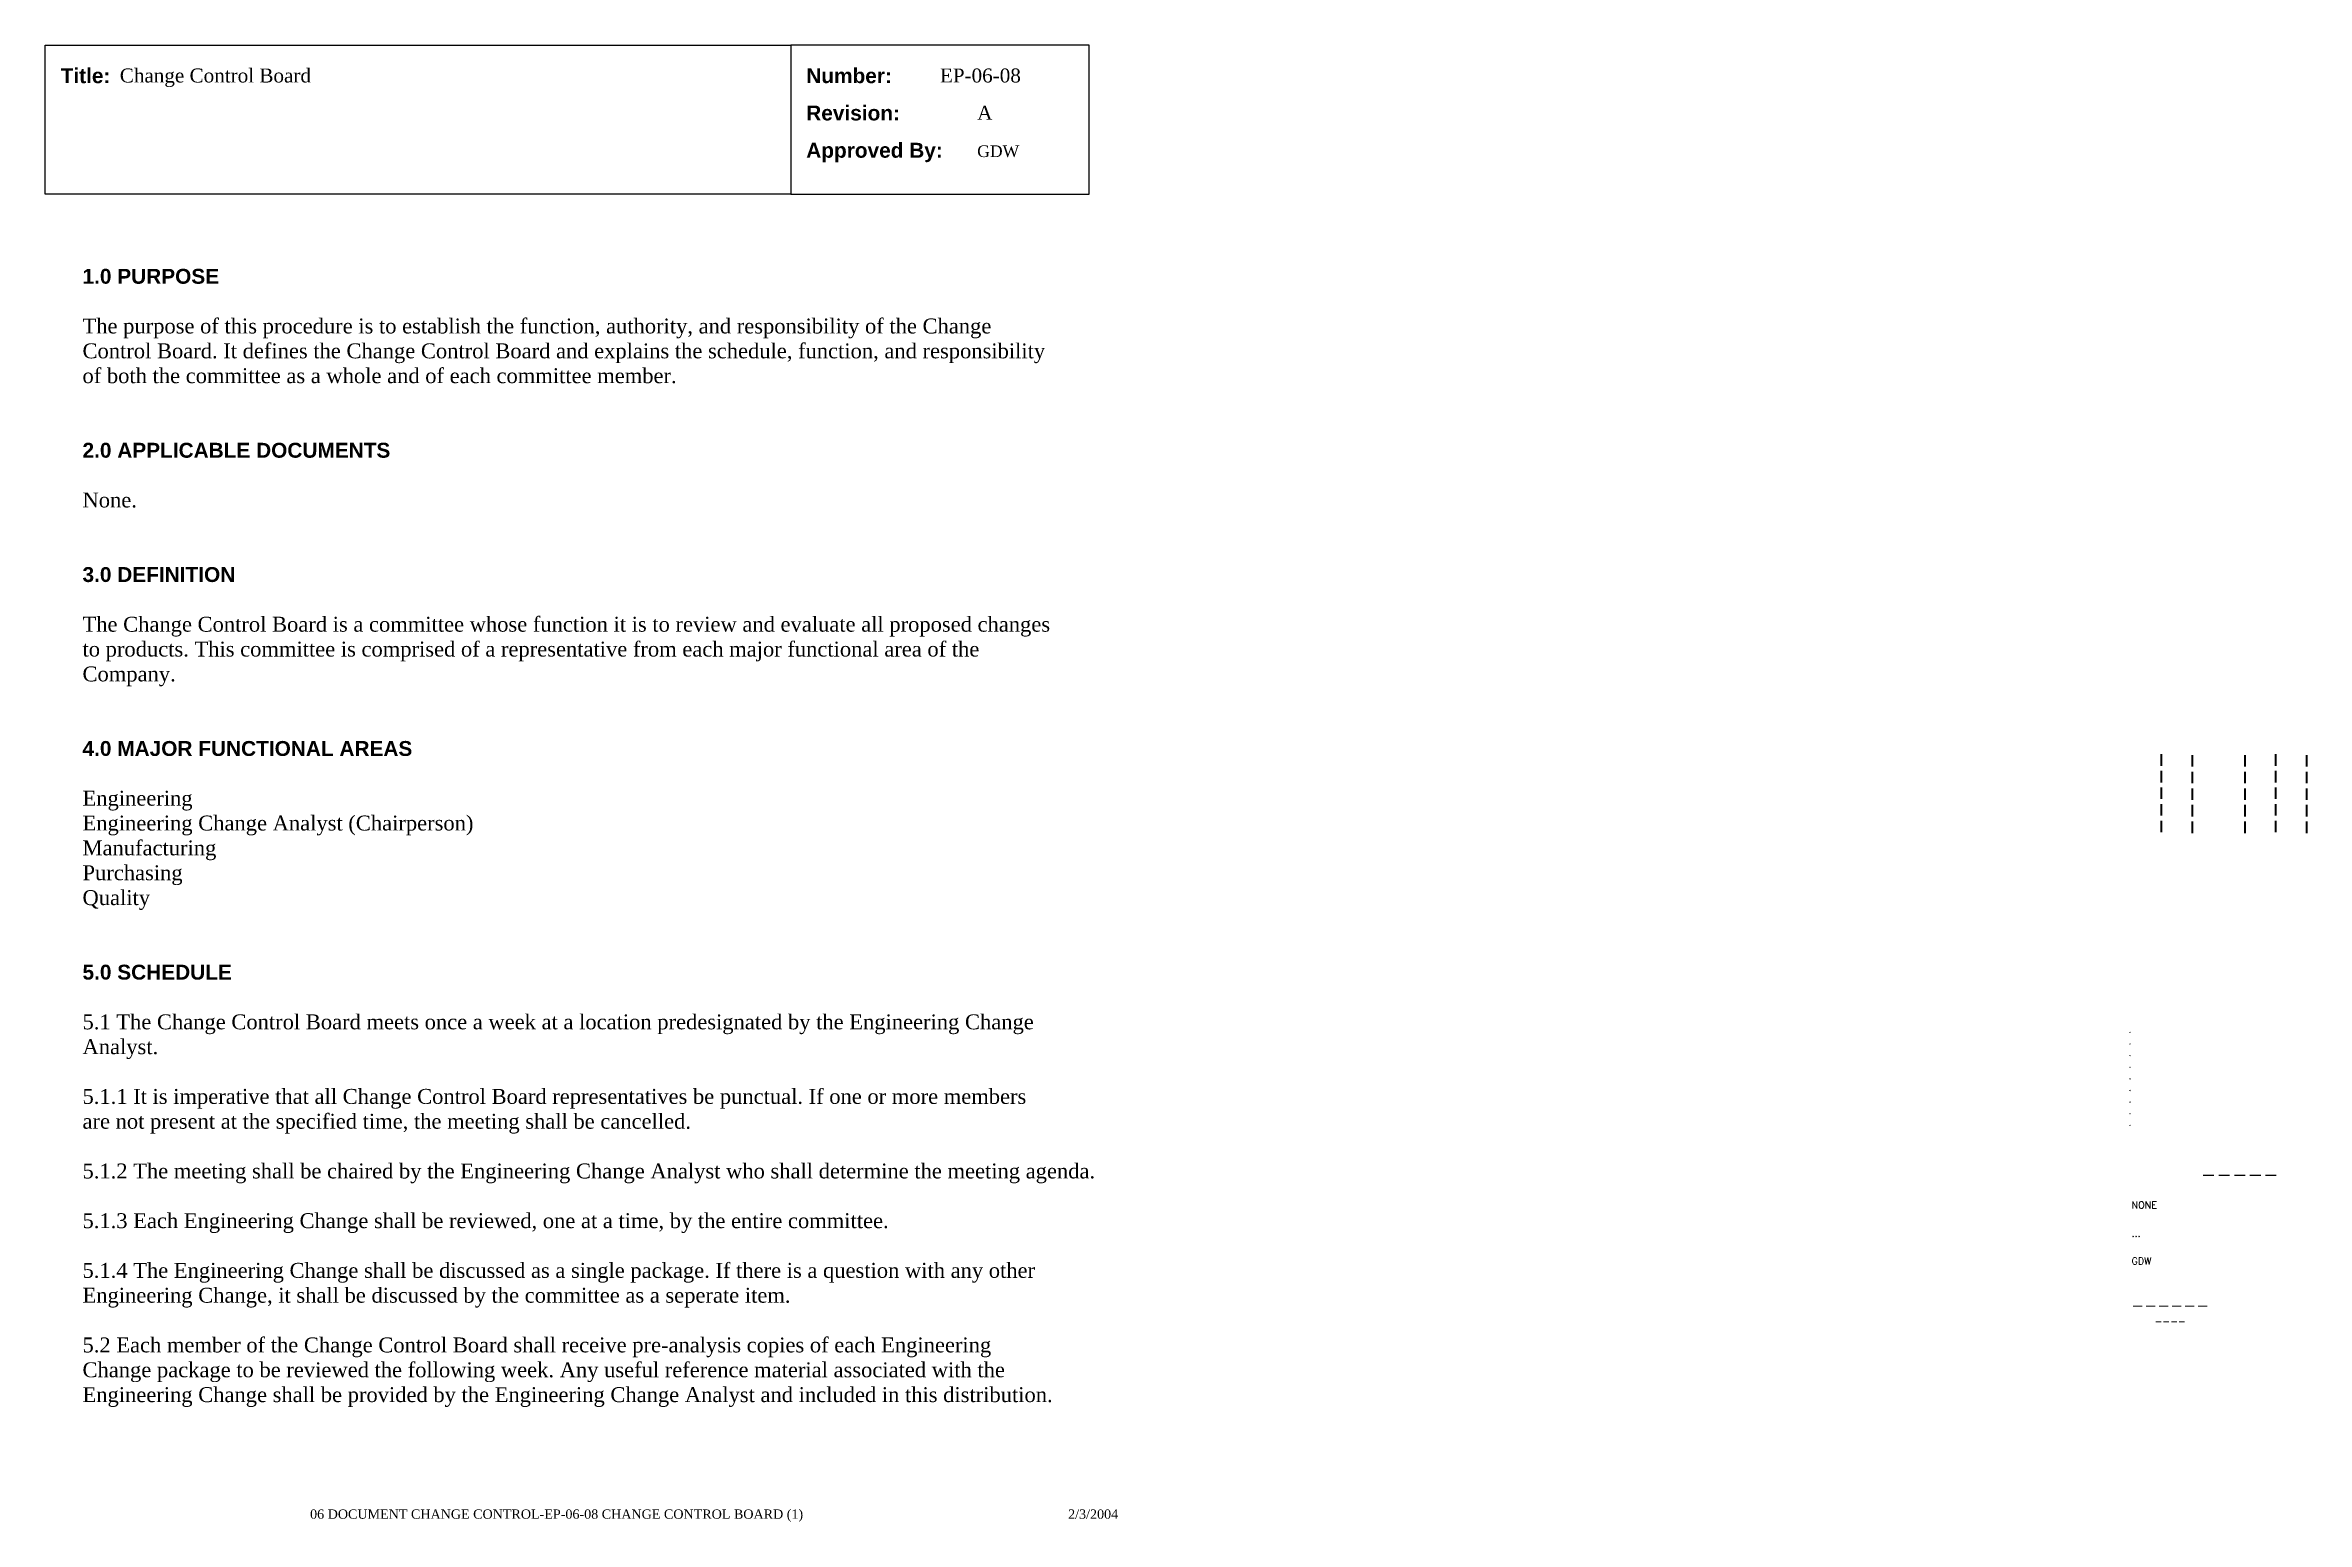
# Paper-space layout 'EP-06-08 Change Control Board (1)' of a CAD drawing. Header units: inches. Extents: x 1 to 31.3, y 0.2 to 20.
import ezdxf
from ezdxf.enums import TextEntityAlignment as Align

# ---------------------------------------------------------------- set-up
doc = ezdxf.new("R2010")
doc.units = ezdxf.units.IN
doc.header["$MEASUREMENT"] = 0
doc.layers.add('TitleBlock_Attributes', color=40, linetype='Continuous', plot=False)
doc.layers.add('TitleBlock_Atts_Print', color=1, linetype='Continuous')
doc.styles.get("Standard").update_dxf_attribs({"font": 'simplex.shx'})
doc.styles.add('style1', font='TIMES.TTF')
doc.styles.add('styleAtt', font='TIMES.TTF')
doc.styles.add('TBBIGTEXT', font='complex.shx')

# ---------------------------------------------------------------- blocks, each defined once
blk = doc.blocks.new('Test1')
at = {"layer": 'TitleBlock_Attributes', "style": 'TBBIGTEXT', "width": 0.8}
for tag, p, height in [('SideLine1', (29.492, 9.408), 0.25), ('SideLine2', (29.906, 9.396), 0.25), ('SideLine3', (30.612, 9.396), 0.25), ('SideLine4', (31.026, 9.408), 0.25), ('SideLine5', (31.44, 9.396), 0.25), ('File-Layout', (28.803, 3.641), 0.125)]:
    blk.add_attdef(tag, p, '', height=height, rotation=90, dxfattribs=at)
at = {"layer": 'TitleBlock_Attributes'}
for tag, p, height in [('REV1', (28.947, 6.754), 0.0625), ('REV2', (28.947, 6.598), 0.0625), ('REV3', (28.947, 6.442), 0.0625), ('REV4', (28.947, 6.286), 0.0625), ('REV5', (28.947, 6.13), 0.0625), ('REV6', (28.947, 5.974), 0.0625), ('REV7', (28.947, 5.818), 0.0625), ('REV8', (28.947, 5.662), 0.0625), ('REV9', (28.947, 5.506), 0.0625), ('SCALE', (28.983, 4.394), 0.0938), ('INCHARGE', (28.983, 4.016), 0.0938), ('DRW', (28.983, 3.641), 0.0938)]:
    blk.add_attdef(tag, p, '', height=height, dxfattribs=at)
at = {"layer": 'TitleBlock_Attributes', "style": 'TBBIGTEXT'}
for tag, height, p in [('PROJNUM', 0.188, (30.434, 4.761)), ('DWG_NUM', 0.156, (31.168, 4.127)), ('CUSTOMER', 0.156, (29.501, 3.017)), ('LOCATION', 0.0938, (29.501, 2.835)), ('DESC_1', 0.188, (29.501, 2.412)), ('DESC_2', 0.188, (29.501, 2.1)), ('DESC_3', 0.188, (29.501, 1.787))]:
    blk.add_attdef(tag, text='', height=height, dxfattribs=at).set_placement(p, align=Align.CENTER)
at = {"layer": 'TitleBlock_Attributes'}
blk.add_attdef('DRW_DATE', text='', height=0.0938, dxfattribs=at).set_placement((31.149, 3.648), align=Align.CENTER)

psp = doc.layouts.new('EP-06-08 Change Control Board (1)')

# ---------------------------------------------------------------- linework, layer by layer
for points in [[(1, 20), (11, 20), (11, 18), (1, 18)], [(11, 18), (15, 18), (15, 20), (11, 20)]]:
    psp.add_lwpolyline(points, close=True)

# ---------------------------------------------------------------- block references
ref = psp.add_blockref('Test1', (0, 0))
ref.add_attrib('CUSTOMER', '------', dxfattribs={"layer": 'TitleBlock_Attributes', "height": 0.1562, "style": 'TBBIGTEXT'}).set_placement((29.501, 3.017), align=Align.CENTER)
ref.add_attrib('LOCATION', '----', dxfattribs={"layer": 'TitleBlock_Attributes', "height": 0.0938, "style": 'TBBIGTEXT'}).set_placement((29.501, 2.835), align=Align.CENTER)
ref.add_attrib('DESC_1', 'Change Control Board', (2, 19.5), dxfattribs={"layer": 'TitleBlock_Atts_Print', "height": 0.1875, "style": 'styleAtt'})
ref.add_attrib('DESC_2', 'EP-06-08', (13, 19.5), dxfattribs={"layer": 'TitleBlock_Atts_Print', "height": 0.1875, "style": 'styleAtt'})
ref.add_attrib('DESC_3', 'A', (13.5, 19), dxfattribs={"layer": 'TitleBlock_Atts_Print', "height": 0.188, "style": 'styleAtt'})
ref.add_attrib('PROJNUM', '-----', dxfattribs={"layer": 'TitleBlock_Attributes', "height": 0.1875, "style": 'TBBIGTEXT'}).set_placement((30.434, 4.761), align=Align.CENTER)
ref.add_attrib('DWG_NUM', 'GDW', (13.5, 18.5), dxfattribs={"layer": 'TitleBlock_Atts_Print', "height": 0.1562, "style": 'styleAtt'})
ref.add_attrib('DRW_DATE', '2/3/2004', dxfattribs={"layer": 'TitleBlock_Atts_Print', "height": 0.125, "style": 'styleAtt'}).set_placement((15.055, 0.232), align=Align.CENTER)
ref.add_attrib('DRW', 'GDW', (28.983, 3.641), dxfattribs={"layer": 'TitleBlock_Attributes', "height": 0.0938})
ref.add_attrib('INCHARGE', '...', (28.983, 4.016), dxfattribs={"layer": 'TitleBlock_Attributes', "height": 0.0938})
ref.add_attrib('SCALE', 'NONE', (28.983, 4.394), dxfattribs={"layer": 'TitleBlock_Attributes', "height": 0.0938})
ref.add_attrib('REV1', '.', (28.947, 6.754), dxfattribs={"layer": 'TitleBlock_Attributes', "height": 0.0625})
ref.add_attrib('REV2', '.', (28.947, 6.598), dxfattribs={"layer": 'TitleBlock_Attributes', "height": 0.0625})
ref.add_attrib('REV3', '.', (28.947, 6.442), dxfattribs={"layer": 'TitleBlock_Attributes', "height": 0.0625})
ref.add_attrib('REV4', '.', (28.947, 6.286), dxfattribs={"layer": 'TitleBlock_Attributes', "height": 0.0625})
ref.add_attrib('REV5', '.', (28.947, 6.13), dxfattribs={"layer": 'TitleBlock_Attributes', "height": 0.0625})
ref.add_attrib('REV6', '.', (28.947, 5.974), dxfattribs={"layer": 'TitleBlock_Attributes', "height": 0.0625})
ref.add_attrib('REV7', '.', (28.947, 5.818), dxfattribs={"layer": 'TitleBlock_Attributes', "height": 0.0625})
ref.add_attrib('REV8', '.', (28.947, 5.662), dxfattribs={"layer": 'TitleBlock_Attributes', "height": 0.0625})
ref.add_attrib('REV9', '.', (28.947, 5.506), dxfattribs={"layer": 'TitleBlock_Attributes', "height": 0.0625})
ref.add_attrib('SideLine1', '-----', (29.492, 9.408), dxfattribs={"layer": 'TitleBlock_Attributes', "height": 0.25, "rotation": 90, "style": 'TBBIGTEXT', "width": 0.8})
ref.add_attrib('SideLine2', '-----', (29.906, 9.396), dxfattribs={"layer": 'TitleBlock_Attributes', "height": 0.25, "rotation": 90, "style": 'TBBIGTEXT', "width": 0.8})
ref.add_attrib('SideLine3', '-----', (30.612, 9.396), dxfattribs={"layer": 'TitleBlock_Attributes', "height": 0.25, "rotation": 90, "style": 'TBBIGTEXT', "width": 0.8})
ref.add_attrib('SideLine4', '-----', (31.026, 9.408), dxfattribs={"layer": 'TitleBlock_Attributes', "height": 0.25, "rotation": 90, "style": 'TBBIGTEXT', "width": 0.8})
ref.add_attrib('SideLine5', '-----', (31.44, 9.396), dxfattribs={"layer": 'TitleBlock_Attributes', "height": 0.25, "rotation": 90, "style": 'TBBIGTEXT', "width": 0.8})
ref.add_attrib('File-Layout', '06 DOCUMENT CHANGE CONTROL-EP-06-08 CHANGE CONTROL BOARD (1)', dxfattribs={"layer": 'TitleBlock_Atts_Print', "height": 0.125, "style": 'styleAtt'}).set_placement((7.859, 0.232), align=Align.CENTER)

# ---------------------------------------------------------------- texts
at = {"color": 5, "char_height": 0.2, "width": 2, "attachment_point": 1, "line_spacing_factor": 1.5, "style": 'style1'}
for s, insert in [('{\\fArial|b1|i0|c0|p34;Title:}', (1.207, 19.691)), ('{\\fArial|b1|i0|c0|p34;Number:\\PRevision:\\PApproved By:}', (11.207, 19.691))]:
    psp.add_mtext(s, dxfattribs=dict(at, insert=insert))
at = {"color": 5, "insert": (1.5, 17), "char_height": 0.2, "width": 13, "attachment_point": 1, "style": 'style1'}
psp.add_mtext('{\\fArial|b1|i0|c0|p34;1.0 PURPOSE\\P\\P}The purpose of this procedure is to establish the function, authority, and responsibility of the Change Control Board. It defines the Change Control Board and explains the schedule, function, and responsibility of both the committee as a whole and of each committee member.\\P\\P\\P{\\fArial|b1|i0|c0|p34;2.0 APPLICABLE DOCUMENTS\\P\\P}None.\\P\\P\\P{\\fArial|b1|i0|c0|p34;3.0 DEFINITION\\P\\P}The Change Control Board is a committee whose function it is to review and evaluate all proposed changes to products. This committee is comprised of a representative from each major functional area of the Company.\\P\\P\\P{\\fArial|b1|i0|c0|p34;4.0 MAJOR FUNCTIONAL AREAS\\P\\P}Engineering\\PEngineering Change Analyst (Chairperson)\\PManufacturing\\PPurchasing\\PQuality\\P\\P\\P{\\fArial|b1|i0|c0|p34;5.0 SCHEDULE\\P\\P}5.1 The Change Control Board meets once a week at a location predesignated by the Engineering Change Analyst.\\P\\P5.1.1 It is imperative that all Change Control Board representatives be punctual. If one or more members are not present at the specified time, the meeting shall be cancelled.\\P\\P5.1.2 The meeting shall be chaired by the Engineering Change Analyst who shall determine the meeting agenda.\\P\\P5.1.3 Each Engineering Change shall be reviewed, one at a time, by the entire committee.\\P\\P5.1.4 The Engineering Change shall be discussed as a single package. If there is a question with any other Engineering Change, it shall be discussed by the committee as a seperate item.\\P\\P5.2 Each member of the Change Control Board shall receive pre-analysis copies of each Engineering Change package to be reviewed the following week. Any useful reference material associated with the Engineering Change shall be provided by the Engineering Change Analyst and included in this distribution.', dxfattribs=at)

doc.saveas('drawing.dxf')
